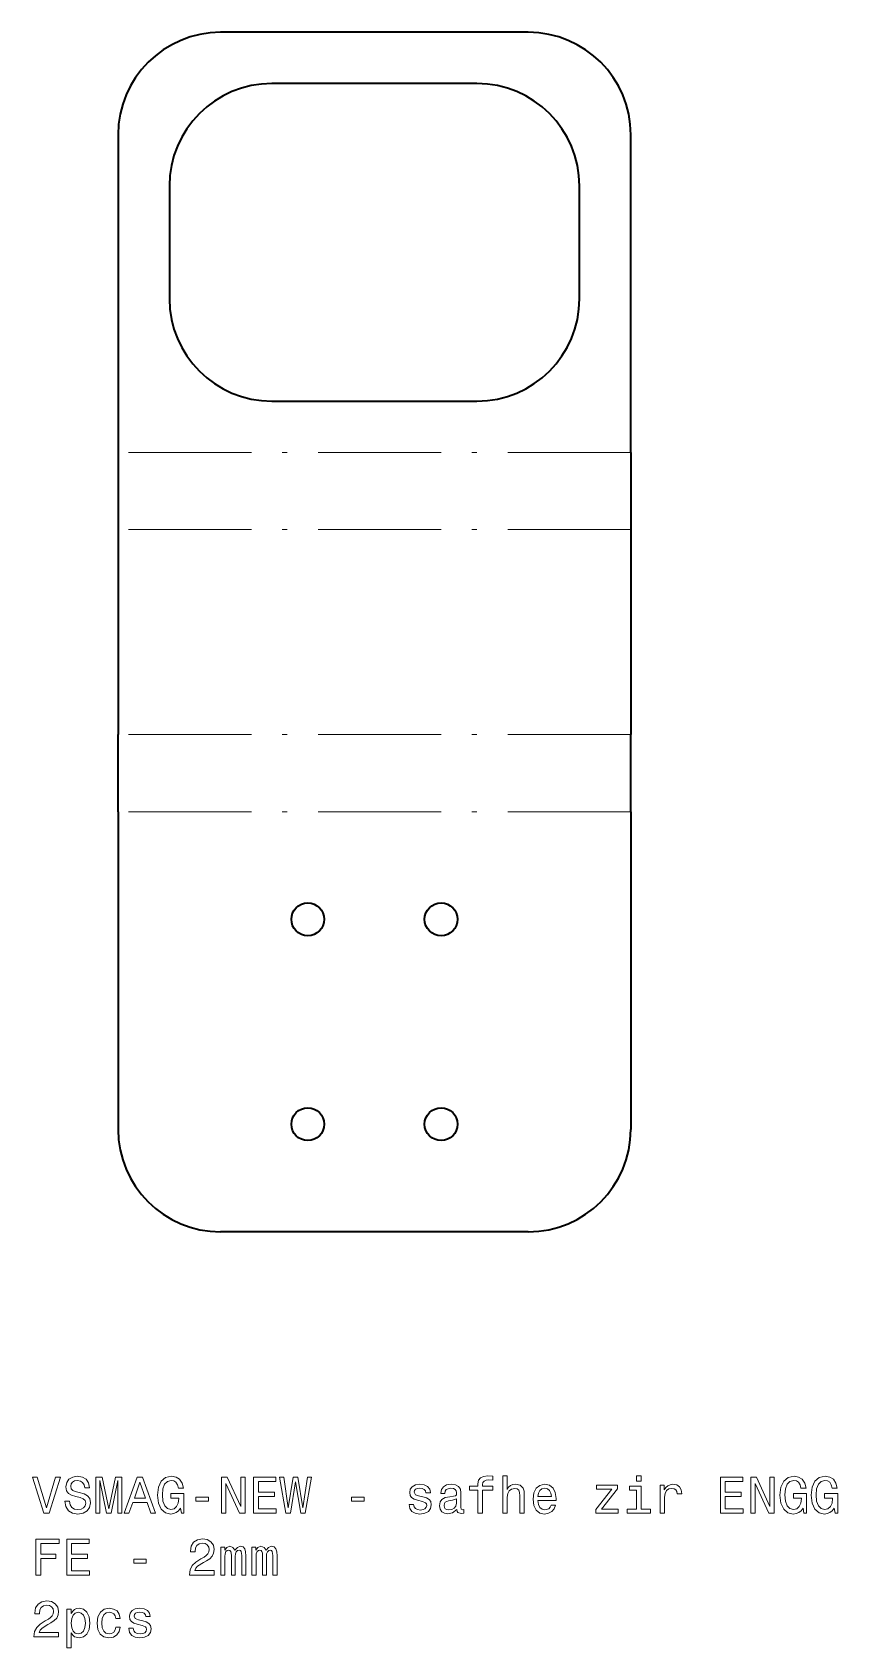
# Model space of a CAD drawing. Extents: x 115 to 194, y 6 to 164.
import ezdxf

# ---------------------------------------------------------------- set-up
doc = ezdxf.new("R2010")
doc.units = 0
doc.linetypes.add('DASHDOT', pattern=[18.5, 12, -3, 0.5, -3])

msp = doc.modelspace()

# ---------------------------------------------------------------- linework, layer by layer
at = {"color": 7, "lineweight": 35}
for p, q in [((163.5, 163.54), (133.5, 163.54)), ((158.5, 158.54), (138.5, 158.54)), ((123.5, 153.54), (123.5, 122.54)), ((173.5, 122.54), (173.5, 153.54)), ((138.5, 127.54), (158.5, 127.54)), ((123.5, 115), (123.5, 95)), ((173.5, 115), (173.5, 95)), ((123.5, 87.46), (123.5, 56.46)), ((173.5, 87.46), (173.5, 56.46)), ((163.5, 46.46), (133.5, 46.46))]:
    msp.add_line(p, q, dxfattribs=at)
at = {"color": 7, "lineweight": 35, "ltscale": 0.275}
for p, q in [((128.5, 148.54), (128.5, 137.54)), ((168.5, 137.54), (168.5, 148.54))]:
    msp.add_line(p, q, dxfattribs=at)
at = {"color": 7, "linetype": 'DASHDOT', "lineweight": 13}
for p, q in [((173.5, 122.54), (123.5, 122.54)), ((173.5, 115), (123.5, 115)), ((173.5, 95), (123.5, 95)), ((173.5, 87.46), (123.5, 87.46))]:
    msp.add_line(p, q, dxfattribs=at)
at = {"color": 7, "lineweight": 35, "ltscale": 0.188538}
for p, q in [((123.5, 122.54), (123.5, 115)), ((173.5, 122.54), (173.5, 115))]:
    msp.add_line(p, q, dxfattribs=at)
at = {"color": 7, "lineweight": 35, "ltscale": 0.188535}
for p, q in [((123.5, 87.46), (123.5, 95)), ((173.5, 87.46), (173.5, 95))]:
    msp.add_line(p, q, dxfattribs=at)
at = {"color": 7, "lineweight": 13}
for points in [[(117.4, 22.51), (116.52, 19.53), (115.62, 22.51), (115.14, 22.51), (116.27, 19.01), (116.77, 19.01), (117.87, 22.51)], [(118.76, 20.16), (118.3, 20.16), (118.4, 19.63), (118.65, 19.23), (119.04, 19), (119.56, 18.91), (120.08, 18.99), (120.47, 19.21), (120.72, 19.56), (120.81, 20.02), (120.73, 20.43), (120.52, 20.7), (120.18, 20.88), (119.72, 21.01), (119.33, 21.11), (119.07, 21.22), (118.92, 21.38), (118.88, 21.63), (118.92, 21.86), (119.06, 22.03), (119.26, 22.14), (119.53, 22.18), (119.82, 22.13), (120.04, 22), (120.18, 21.77), (120.26, 21.46), (120.71, 21.46), (120.71, 21.47), (120.63, 21.95), (120.4, 22.3), (120.02, 22.52), (119.52, 22.6), (119.07, 22.52), (118.71, 22.31), (118.49, 21.98), (118.4, 21.56), (118.47, 21.18), (118.66, 20.92), (118.96, 20.75), (119.38, 20.62), (119.79, 20.51), (120.09, 20.39), (120.28, 20.23), (120.35, 19.97), (120.29, 19.7), (120.13, 19.5), (119.89, 19.38), (119.58, 19.34), (119.24, 19.39), (118.98, 19.55), (118.81, 19.81)], [(121.33, 19.01), (121.72, 19.01), (121.72, 22.18), (122.37, 19.01), (122.81, 19.01), (123.46, 22.18), (123.46, 19.01), (123.85, 19.01), (123.85, 22.51), (123.24, 22.51), (122.59, 19.42), (121.95, 22.51), (121.33, 22.51)], [(124.09, 19.01), (124.56, 19.01), (124.93, 20.04), (126.32, 20.04), (126.69, 19.01), (127.16, 19.01), (125.88, 22.51), (125.37, 22.51)], [(129.59, 19.48), (129.67, 19.01), (129.92, 19.01), (129.92, 20.9), (128.65, 20.9), (128.65, 20.47), (129.43, 20.47), (129.43, 20.44), (129.37, 19.98), (129.21, 19.63), (128.96, 19.42), (128.66, 19.35), (128.31, 19.44), (128.05, 19.71), (127.88, 20.16), (127.82, 20.77), (127.87, 21.38), (128.04, 21.83), (128.31, 22.1), (128.68, 22.2), (128.93, 22.15), (129.14, 22.01), (129.29, 21.77), (129.38, 21.45), (129.88, 21.45), (129.75, 21.94), (129.5, 22.3), (129.15, 22.52), (128.71, 22.6), (128.14, 22.48), (127.7, 22.11), (127.43, 21.53), (127.33, 20.76), (127.43, 19.98), (127.7, 19.4), (128.11, 19.03), (128.63, 18.91), (128.91, 18.95), (129.17, 19.05), (129.39, 19.23)], [(133.58, 19.01), (134, 19.01), (134, 21.88), (135.34, 19.01), (135.88, 19.01), (135.88, 22.51), (135.46, 22.51), (135.46, 19.64), (134.13, 22.51), (133.58, 22.51)], [(136.71, 19.01), (138.93, 19.01), (138.93, 19.43), (137.18, 19.43), (137.18, 20.62), (138.74, 20.62), (138.74, 21.03), (137.18, 21.03), (137.18, 22.08), (138.89, 22.08), (138.89, 22.51), (136.71, 22.51)], [(139.85, 19.01), (140.3, 19.01), (140.8, 22.04), (141.32, 19.01), (141.74, 19.01), (142.36, 22.51), (141.96, 22.51), (141.52, 19.53), (141.02, 22.51), (140.58, 22.51), (140.1, 19.53), (139.66, 22.51), (139.25, 22.51)], [(158.59, 21.25), (158.59, 19.01), (159.04, 19.01), (159.04, 21.25), (160.05, 21.25), (160.05, 21.62), (159.04, 21.62), (159.04, 21.79), (159.07, 21.99), (159.19, 22.13), (159.39, 22.21), (159.67, 22.24), (160.05, 22.22), (160.05, 22.6), (159.57, 22.63), (159.13, 22.58), (158.83, 22.45), (158.65, 22.21), (158.59, 21.87), (158.59, 21.62), (157.78, 21.62), (157.78, 21.25)], [(161.01, 19.01), (161.46, 19.01), (161.46, 20.57), (161.5, 20.93), (161.65, 21.19), (161.88, 21.35), (162.18, 21.41), (162.42, 21.36), (162.57, 21.23), (162.65, 21), (162.67, 20.7), (162.67, 19.01), (163.12, 19.01), (163.12, 20.79), (163.1, 21.15), (163.01, 21.44), (162.71, 21.72), (162.25, 21.81), (161.99, 21.78), (161.78, 21.68), (161.59, 21.53), (161.46, 21.32), (161.46, 22.63), (161.01, 22.63)], [(174.53, 22.63), (174.06, 22.63), (174.06, 22.12), (174.53, 22.12)], [(182.25, 19.01), (184.47, 19.01), (184.47, 19.43), (182.72, 19.43), (182.72, 20.62), (184.28, 20.62), (184.28, 21.03), (182.72, 21.03), (182.72, 22.08), (184.43, 22.08), (184.43, 22.51), (182.25, 22.51)], [(185.2, 19.01), (185.62, 19.01), (185.62, 21.88), (186.96, 19.01), (187.5, 19.01), (187.5, 22.51), (187.07, 22.51), (187.07, 19.64), (185.75, 22.51), (185.2, 22.51)], [(190.31, 19.48), (190.39, 19.01), (190.64, 19.01), (190.64, 20.9), (189.37, 20.9), (189.37, 20.47), (190.15, 20.47), (190.15, 20.44), (190.09, 19.98), (189.93, 19.63), (189.69, 19.42), (189.38, 19.35), (189.03, 19.44), (188.77, 19.71), (188.6, 20.16), (188.54, 20.77), (188.59, 21.38), (188.76, 21.83), (189.03, 22.1), (189.4, 22.2), (189.66, 22.15), (189.86, 22.01), (190.01, 21.77), (190.1, 21.45), (190.6, 21.45), (190.47, 21.94), (190.22, 22.3), (189.87, 22.52), (189.43, 22.6), (188.86, 22.48), (188.42, 22.11), (188.15, 21.53), (188.05, 20.76), (188.15, 19.98), (188.42, 19.4), (188.83, 19.03), (189.35, 18.91), (189.63, 18.95), (189.89, 19.05), (190.11, 19.23)], [(193.34, 19.48), (193.43, 19.01), (193.68, 19.01), (193.68, 20.9), (192.4, 20.9), (192.4, 20.47), (193.19, 20.47), (193.19, 20.44), (193.13, 19.98), (192.97, 19.63), (192.72, 19.42), (192.41, 19.35), (192.07, 19.44), (191.8, 19.71), (191.63, 20.16), (191.57, 20.77), (191.63, 21.38), (191.8, 21.83), (192.07, 22.1), (192.44, 22.2), (192.69, 22.15), (192.9, 22.01), (193.05, 21.77), (193.13, 21.45), (193.63, 21.45), (193.5, 21.94), (193.26, 22.3), (192.91, 22.52), (192.47, 22.6), (191.89, 22.48), (191.46, 22.11), (191.18, 21.53), (191.09, 20.76), (191.18, 19.98), (191.46, 19.4), (191.87, 19.03), (192.38, 18.91), (192.67, 18.95), (192.93, 19.05), (193.15, 19.23)], [(125.09, 20.46), (125.63, 22.01), (126.17, 20.46)], [(131.09, 20.16), (132.31, 20.16), (132.31, 20.56), (131.09, 20.56)], [(146.27, 20.16), (147.49, 20.16), (147.49, 20.56), (146.27, 20.56)], [(153.23, 20.59), (152.8, 20.69), (152.49, 20.8), (152.38, 21.04), (152.41, 21.21), (152.52, 21.33), (152.69, 21.4), (152.94, 21.43), (153.17, 21.4), (153.36, 21.31), (153.48, 21.18), (153.53, 20.99), (153.96, 20.99), (153.96, 21), (153.89, 21.33), (153.68, 21.59), (153.36, 21.75), (152.94, 21.81), (152.51, 21.75), (152.19, 21.58), (152, 21.34), (151.94, 21.02), (151.98, 20.72), (152.12, 20.51), (152.36, 20.36), (152.69, 20.25), (153.19, 20.13), (153.49, 20.01), (153.57, 19.9), (153.6, 19.75), (153.56, 19.57), (153.43, 19.43), (153.24, 19.34), (152.98, 19.3), (152.7, 19.34), (152.5, 19.44), (152.36, 19.61), (152.3, 19.85), (151.88, 19.85), (151.95, 19.45), (152.15, 19.15), (152.48, 18.98), (152.94, 18.91), (153.41, 18.98), (153.76, 19.15), (153.97, 19.44), (154.04, 19.8), (153.99, 20.12), (153.83, 20.34), (153.58, 20.48)], [(156.55, 19.36), (156.55, 19.35), (156.58, 19.17), (156.65, 19.05), (156.97, 18.96), (157.22, 19), (157.22, 19.34), (157.11, 19.32), (156.97, 19.39), (156.94, 19.59), (156.94, 20.99), (156.88, 21.35), (156.71, 21.6), (156.4, 21.76), (155.97, 21.81), (155.54, 21.75), (155.23, 21.58), (155.03, 21.31), (154.97, 20.96), (154.97, 20.93), (155.37, 20.93), (155.4, 21.14), (155.51, 21.29), (155.69, 21.38), (155.95, 21.42), (156.2, 21.39), (156.37, 21.32), (156.48, 21.19), (156.52, 21), (156.5, 20.79), (156.42, 20.69), (156.21, 20.64), (155.84, 20.6), (155.4, 20.51), (155.09, 20.34), (154.91, 20.09), (154.86, 19.72), (154.91, 19.39), (155.06, 19.14), (155.32, 18.98), (155.66, 18.93), (156.13, 19.03)], [(164.44, 20.23), (166.21, 20.23), (166.22, 20.44), (166.14, 21.02), (165.92, 21.45), (165.56, 21.72), (165.09, 21.81), (164.64, 21.71), (164.28, 21.43), (164.06, 20.97), (163.98, 20.36), (164.05, 19.74), (164.28, 19.29), (164.63, 19.01), (165.08, 18.91), (165.47, 18.98), (165.8, 19.15), (166.03, 19.42), (166.17, 19.78), (165.73, 19.78), (165.64, 19.58), (165.51, 19.43), (165.13, 19.31), (164.85, 19.37), (164.63, 19.54), (164.49, 19.83), (164.44, 20.22)], [(164.44, 20.61), (164.49, 20.95), (164.63, 21.21), (164.84, 21.37), (165.11, 21.42), (165.38, 21.37), (165.58, 21.21), (165.71, 20.95), (165.76, 20.61)], [(171.67, 21.34), (170.09, 19.35), (170.09, 19.01), (172.28, 19.01), (172.28, 19.38), (170.65, 19.38), (172.21, 21.37), (172.21, 21.72), (170.16, 21.72), (170.16, 21.34)], [(174.52, 19.38), (174.52, 21.62), (173.38, 21.62), (173.38, 21.25), (174.07, 21.25), (174.07, 19.38), (173.16, 19.38), (173.16, 19.01), (175.43, 19.01), (175.43, 19.38)], [(176.36, 19.01), (176.8, 19.01), (176.8, 20.56), (176.85, 20.93), (176.99, 21.2), (177.21, 21.36), (177.51, 21.41), (177.73, 21.38), (177.89, 21.28), (178, 21.11), (178.03, 20.87), (178.48, 20.87), (178.42, 21.28), (178.25, 21.57), (177.98, 21.75), (177.6, 21.81), (177.34, 21.77), (177.12, 21.67), (176.92, 21.5), (176.76, 21.27), (176.76, 21.72), (176.36, 21.72)], [(156.5, 19.96), (156.44, 19.69), (156.28, 19.49), (156.04, 19.36), (155.74, 19.31), (155.55, 19.34), (155.41, 19.42), (155.33, 19.56), (155.3, 19.76), (155.32, 19.94), (155.4, 20.06), (155.72, 20.2), (156.13, 20.26), (156.5, 20.38)], [(115.48, 12.96), (115.95, 12.96), (115.95, 14.57), (117.43, 14.57), (117.43, 14.99), (115.95, 14.99), (115.95, 16.04), (117.76, 16.04), (117.76, 16.46), (115.48, 16.46)], [(118.5, 12.96), (120.71, 12.96), (120.71, 13.38), (118.96, 13.38), (118.96, 14.57), (120.52, 14.57), (120.52, 14.99), (118.96, 14.99), (118.96, 16.04), (120.67, 16.04), (120.67, 16.46), (118.5, 16.46)], [(130.47, 12.96), (132.87, 12.96), (132.87, 13.39), (130.97, 13.39), (131.08, 13.63), (131.26, 13.83), (131.82, 14.19), (132.12, 14.34), (132.45, 14.55), (132.69, 14.81), (132.82, 15.1), (132.87, 15.44), (132.79, 15.87), (132.55, 16.2), (132.19, 16.41), (131.72, 16.49), (131.23, 16.4), (130.87, 16.16), (130.63, 15.78), (130.55, 15.29), (130.55, 15.21), (131.01, 15.21), (131.01, 15.26), (131.05, 15.6), (131.19, 15.85), (131.41, 16.01), (131.69, 16.07), (131.99, 16.02), (132.2, 15.89), (132.34, 15.69), (132.39, 15.45), (132.36, 15.21), (132.26, 15.02), (132.1, 14.85), (131.88, 14.7), (131.58, 14.53), (131.09, 14.22), (130.74, 13.89), (130.53, 13.48), (130.47, 12.98)], [(125.02, 14.12), (126.24, 14.12), (126.24, 14.51), (125.02, 14.51)], [(133.51, 12.96), (133.92, 12.96), (133.92, 14.77), (133.95, 15.04), (134.02, 15.24), (134.14, 15.36), (134.29, 15.4), (134.41, 15.36), (134.49, 15.26), (134.53, 15.09), (134.55, 14.86), (134.55, 12.96), (134.93, 12.96), (134.93, 14.77), (134.96, 15.04), (135.03, 15.23), (135.15, 15.36), (135.3, 15.4), (135.43, 15.36), (135.51, 15.26), (135.56, 14.86), (135.56, 12.96), (135.96, 12.96), (135.96, 14.83), (135.94, 15.22), (135.86, 15.52), (135.7, 15.7), (135.44, 15.76), (135.13, 15.66), (134.89, 15.37), (134.7, 15.66), (134.39, 15.76), (134.1, 15.66), (133.91, 15.38), (133.91, 15.67), (133.51, 15.67)], [(136.55, 12.96), (136.96, 12.96), (136.96, 14.77), (136.98, 15.04), (137.06, 15.24), (137.18, 15.36), (137.33, 15.4), (137.45, 15.36), (137.53, 15.26), (137.57, 15.09), (137.58, 14.86), (137.58, 12.96), (137.97, 12.96), (137.97, 14.77), (137.99, 15.04), (138.07, 15.23), (138.19, 15.36), (138.34, 15.4), (138.46, 15.36), (138.54, 15.26), (138.59, 14.86), (138.59, 12.96), (139, 12.96), (139, 14.83), (138.98, 15.22), (138.9, 15.52), (138.73, 15.7), (138.47, 15.76), (138.16, 15.66), (137.93, 15.37), (137.74, 15.66), (137.43, 15.76), (137.14, 15.66), (136.94, 15.38), (136.94, 15.67), (136.55, 15.67)], [(115.29, 6.91), (117.69, 6.91), (117.69, 7.35), (115.79, 7.35), (115.9, 7.58), (116.08, 7.78), (116.64, 8.14), (116.94, 8.29), (117.27, 8.51), (117.51, 8.76), (117.64, 9.06), (117.69, 9.39), (117.61, 9.82), (117.37, 10.15), (117.01, 10.36), (116.54, 10.44), (116.05, 10.35), (115.69, 10.12), (115.45, 9.74), (115.37, 9.24), (115.37, 9.17), (115.83, 9.17), (115.83, 9.21), (115.87, 9.55), (116.01, 9.8), (116.23, 9.96), (116.51, 10.02), (116.81, 9.97), (117.02, 9.84), (117.16, 9.65), (117.21, 9.4), (117.18, 9.17), (117.08, 8.97), (116.92, 8.8), (116.7, 8.65), (116.4, 8.49), (115.91, 8.17), (115.56, 7.84), (115.35, 7.44), (115.29, 6.93)], [(118.93, 9.2), (118.93, 9.62), (118.49, 9.62), (118.49, 5.86), (118.93, 5.86), (118.93, 7.33), (119.09, 7.09), (119.26, 6.93), (119.71, 6.82), (120.13, 6.91), (120.46, 7.2), (120.68, 7.65), (120.76, 8.27), (120.68, 8.88), (120.46, 9.33), (120.13, 9.62), (119.71, 9.72), (119.46, 9.69), (119.26, 9.59), (119.08, 9.43)], [(123.27, 8.72), (123.71, 8.72), (123.62, 9.13), (123.4, 9.45), (123.06, 9.64), (122.63, 9.72), (122.14, 9.62), (121.77, 9.33), (121.54, 8.88), (121.46, 8.26), (121.54, 7.65), (121.76, 7.2), (122.12, 6.91), (122.61, 6.82), (123.04, 6.89), (123.38, 7.11), (123.61, 7.44), (123.71, 7.88), (123.29, 7.88), (123.22, 7.6), (123.07, 7.39), (122.87, 7.26), (122.63, 7.22), (122.32, 7.28), (122.1, 7.48), (121.96, 7.81), (121.91, 8.28), (121.96, 8.73), (122.1, 9.06), (122.33, 9.26), (122.63, 9.33), (122.89, 9.28), (123.08, 9.17), (123.22, 8.98)], [(125.91, 8.49), (125.48, 8.59), (125.16, 8.71), (125.06, 8.95), (125.09, 9.11), (125.19, 9.23), (125.36, 9.31), (125.61, 9.34), (125.85, 9.31), (126.03, 9.22), (126.16, 9.08), (126.21, 8.9), (126.64, 8.9), (126.64, 8.91), (126.56, 9.24), (126.36, 9.5), (126.03, 9.66), (125.61, 9.72), (125.18, 9.66), (124.87, 9.49), (124.67, 9.24), (124.61, 8.93), (124.66, 8.63), (124.8, 8.42), (125.03, 8.27), (125.37, 8.16), (125.86, 8.04), (126.17, 7.91), (126.25, 7.81), (126.28, 7.66), (126.23, 7.47), (126.11, 7.33), (125.91, 7.24), (125.65, 7.21), (125.37, 7.24), (125.17, 7.35), (125.04, 7.52), (124.98, 7.76), (124.55, 7.76), (124.62, 7.35), (124.83, 7.06), (125.16, 6.88), (125.61, 6.82), (126.09, 6.88), (126.43, 7.06), (126.65, 7.34), (126.72, 7.71), (126.67, 8.03), (126.51, 8.24), (126.25, 8.39)], [(119.63, 7.22), (119.33, 7.28), (119.12, 7.48), (118.98, 7.81), (118.93, 8.27), (118.98, 8.72), (119.12, 9.05), (119.33, 9.25), (119.63, 9.32), (119.9, 9.25), (120.12, 9.05), (120.26, 8.72), (120.31, 8.27), (120.26, 7.82), (120.12, 7.48), (119.9, 7.28)]]:
    msp.add_lwpolyline(points, close=True, dxfattribs=at)
at = {"color": 7, "lineweight": 35}
for centre in [(142, 76.96), (155, 76.96), (142, 56.96), (155, 56.96)]:
    msp.add_circle(centre, 1.6, dxfattribs=at)
for centre, start, end in [((133.5, 153.54), 90, 180), ((163.5, 153.54), 0, 90), ((138.5, 148.54), 90, 180), ((158.5, 148.54), 0, 90), ((138.5, 137.54), 180, 270), ((158.5, 137.54), 270, 360), ((133.5, 56.46), 180, 270), ((163.5, 56.46), 270, 360)]:
    msp.add_arc(centre, 10, start, end, dxfattribs=at)

doc.saveas('drawing.dxf')
